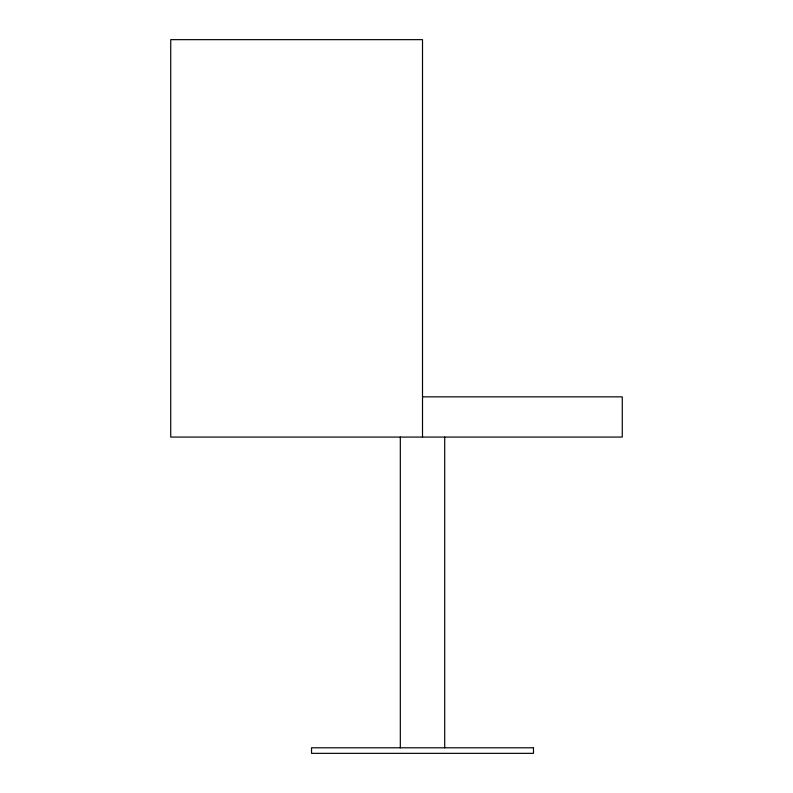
<?xml version="1.0" encoding="UTF-8"?>
<svg xmlns="http://www.w3.org/2000/svg" width="793" height="793" viewBox="0 0 793 793"><rect width="100%" height="100%" fill="white"/><g stroke="black" fill="none" stroke-linecap="round" stroke-linejoin="round"><path stroke-width="1.19" d="M422.51 396.847L622.267 396.847L622.267 437.072L170.733 437.072L170.733 39.65L422.51 39.65L422.51 437.072M444.704 437.072L444.704 747.799M400.316 437.072L400.316 747.799M533.481 747.799L311.54 747.799L311.54 753.35L533.481 753.35L533.481 747.799"/></g></svg>
